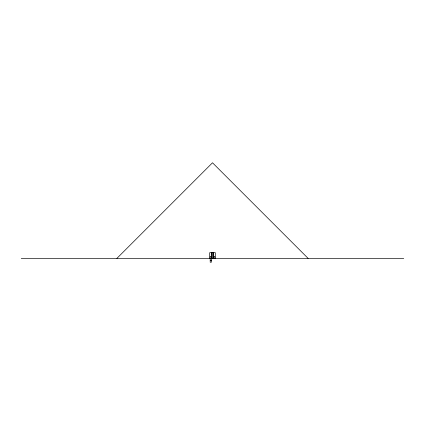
<?xml version="1.0" encoding="UTF-8"?>
<svg xmlns="http://www.w3.org/2000/svg" width="425" height="425" viewBox="0 0 425 425"><rect width="100%" height="100%" fill="white"/><g stroke="black" fill="none" stroke-linecap="round" stroke-linejoin="round"><path stroke-width="0.64" d="M116.875 258.4L212.5 162.775L308.125 258.4M211.352 258.4L211.544 252.599M211.544 254.575L211.613 252.599M213.456 254.575L213.382 252.599M211.544 258.113L212.022 258.4L212.022 252.466M212.978 258.113L213.456 258.113M21.25 258.4L403.75 258.4M210.205 260.312L211.352 260.312M210.189 258.4L209.7 258.389L209.7 252.663L215.294 252.663L215.294 258.4M214.795 258.4L214.795 256.488L213.648 256.488L213.648 258.4M213.456 252.599L213.456 258.4M212.978 252.466L212.978 258.4M211.352 256.488L210.205 256.488L210.205 262.225L211.352 262.225L211.352 256.488"/></g></svg>
